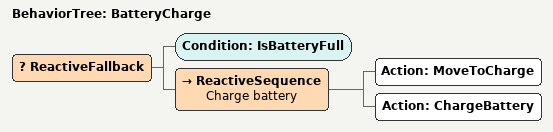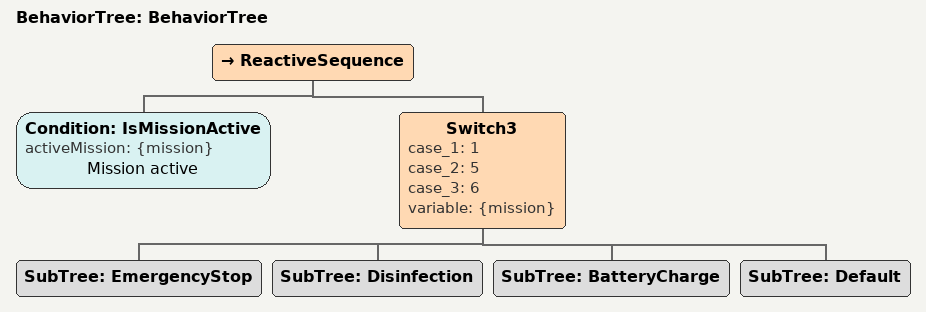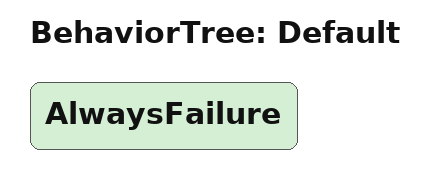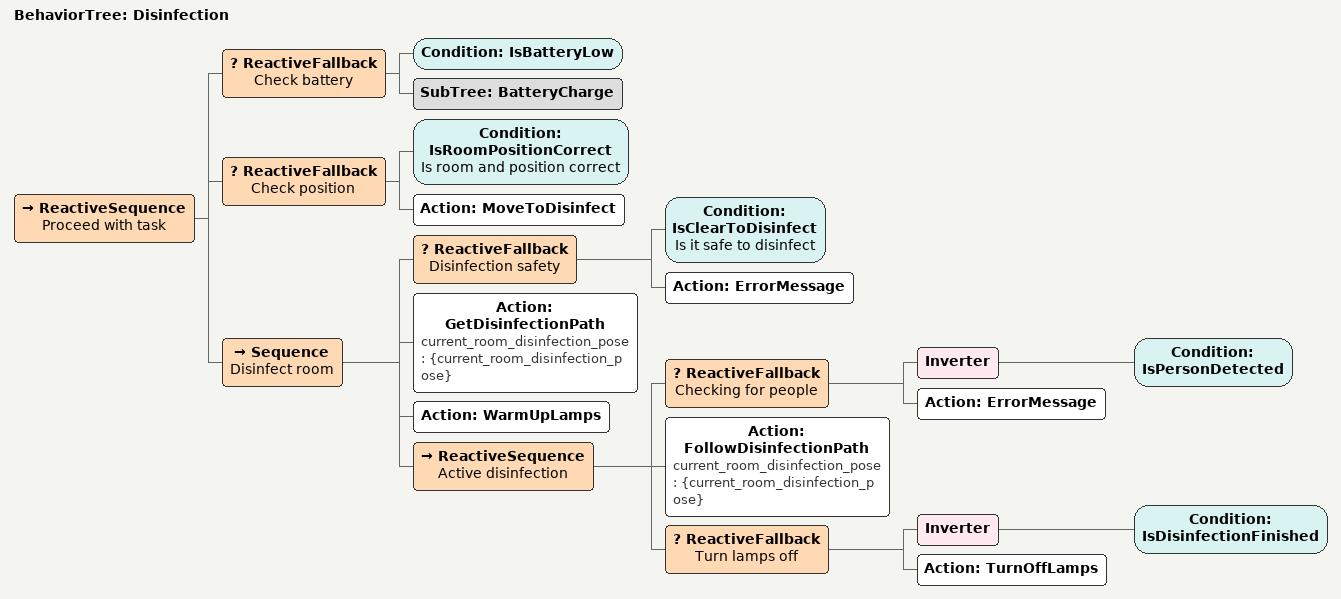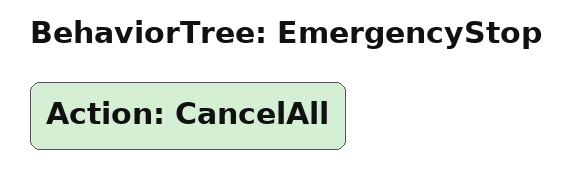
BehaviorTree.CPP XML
<?xml version="1.0"?>
<root main_tree_to_execute="BehaviorTree">
    <BehaviorTree ID="BatteryCharge">
        <ReactiveFallback>
            <Condition ID="IsBatteryFull"/>
            <ReactiveSequence name="Charge battery">
                <Action ID="MoveToCharge"/>
                <Action ID="ChargeBattery"/>
            </ReactiveSequence>
        </ReactiveFallback>
    </BehaviorTree>
    <BehaviorTree ID="BehaviorTree">
        <ReactiveSequence>
            <Condition ID="IsMissionActive" activeMission="{mission}" name="Mission active"/>
            <Switch3 case_1="1" case_2="5" case_3="6" variable="{mission}">
                <SubTree ID="EmergencyStop"/>
                <SubTree ID="Disinfection"/>
                <SubTree ID="BatteryCharge"/>
                <SubTree ID="Default"/>
            </Switch3>
        </ReactiveSequence>
    </BehaviorTree>
    <BehaviorTree ID="Default">
        <AlwaysFailure/>
    </BehaviorTree>
    <BehaviorTree ID="Disinfection">
        <ReactiveSequence name="Proceed with task">
            <ReactiveFallback name="Check battery">
                <Condition ID="IsBatteryLow"/>
                <SubTree ID="BatteryCharge"/>
            </ReactiveFallback>
            <ReactiveFallback name="Check position">
                <Condition ID="IsRoomPositionCorrect" name="Is room and position correct"/>
                <Action ID="MoveToDisinfect"/>
            </ReactiveFallback>
            <Sequence name="Disinfect room">
                <ReactiveFallback name="Disinfection safety">
                    <Condition ID="IsClearToDisinfect" name="Is it safe to disinfect"/>
                    <Action ID="ErrorMessage"/>
                </ReactiveFallback>
                <Action ID="GetDisinfectionPath" current_room_disinfection_pose="{current_room_disinfection_pose}"/>
                <Action ID="WarmUpLamps"/>
                <ReactiveSequence name="Active disinfection">
                    <ReactiveFallback name="Checking for people">
                        <Inverter>
                            <Condition ID="IsPersonDetected"/>
                        </Inverter>
                        <Action ID="ErrorMessage"/>
                    </ReactiveFallback>
                    <Action ID="FollowDisinfectionPath" current_room_disinfection_pose="{current_room_disinfection_pose}" />
                    <ReactiveFallback name="Turn lamps off">
                        <Inverter>
                            <Condition ID="IsDisinfectionFinished" />
                        </Inverter>
                        <Action ID="TurnOffLamps"/>
                    </ReactiveFallback>
                </ReactiveSequence>
            </Sequence>
        </ReactiveSequence>
    </BehaviorTree>
    <BehaviorTree ID="EmergencyStop">
        <Action ID="CancelAll"/>
    </BehaviorTree>
</root>
